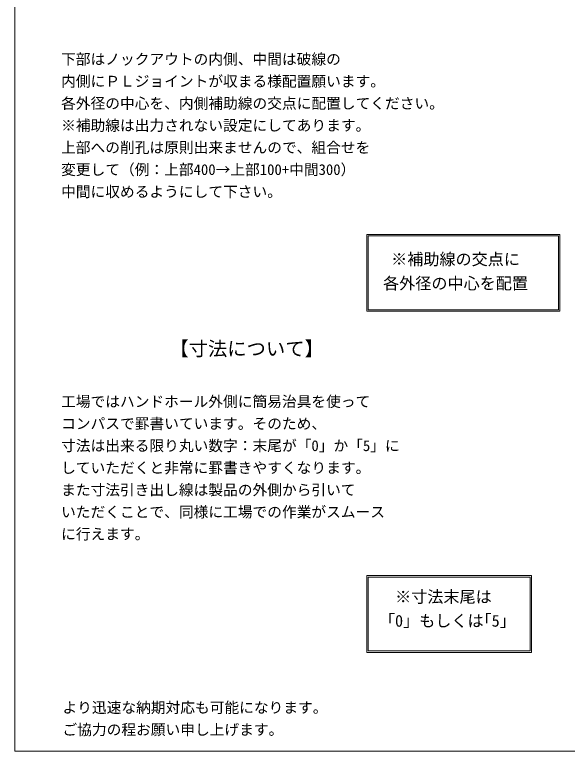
# Model space of a CAD drawing. Units: millimetres, scale not verified. Extents: x -4890 to 18490, y -2319 to 2319.
# Drawn here: x -4890 to -2944, y -1956 to 638 of the extents above; entities that cross this region are included whole.
import ezdxf
from ezdxf.enums import TextEntityAlignment as Align

# ---------------------------------------------------------------- set-up
doc = ezdxf.new("R2010")
doc.units = ezdxf.units.MM
doc.header["$LTSCALE"] = 10
for name, color, linetype, lineweight in [('0-2_waku', 7, 'Continuous', 18), ('0-9_uchigawa', 6, 'Continuous', 18), ('0-E_文字１', 7, 'Continuous', 18)]:
    doc.layers.add(name, color=color, linetype=linetype, lineweight=lineweight)
doc.styles.add('ＭＳ ゴシック', font='')
doc.styles.get('ＭＳ ゴシック').set_extended_font_data('MS Gothic')

msp = doc.modelspace()

# ---------------------------------------------------------------- linework, layer by layer
at = {"layer": '0-2_waku'}
for p, q in [((-4890.06, 2319.4), (-4890.06, -1955.6)), ((-4890.06, -1955.6), (-1830.06, -1955.6)), ((-4890.06, -1955.6), (-1830.06, -1955.6)), ((-4890.06, -1955.6), (-1830.06, -1955.6)), ((-4890.06, -1955.6), (-1830.06, -1955.6))]:
    msp.add_line(p, q, dxfattribs=at)
at = {"layer": '0-9_uchigawa'}
for p, q in [((-3650.52, -406.08), (-3650.52, -136.08)), ((-3650.52, -136.08), (-2970.52, -136.08)), ((-3645.52, -401.08), (-3645.52, -141.08)), ((-3645.52, -141.08), (-2975.52, -141.08)), ((-2975.52, -401.08), (-2975.52, -141.08)), ((-2970.52, -406.08), (-2970.52, -136.08)), ((-3650.52, -406.08), (-2970.52, -406.08)), ((-3645.52, -401.08), (-2975.52, -401.08)), ((-3650.52, -1337.3), (-3070.52, -1337.3)), ((-3650.52, -1607.3), (-3650.52, -1337.3)), ((-3645.52, -1342.3), (-3075.52, -1342.3)), ((-3645.52, -1602.3), (-3645.52, -1342.3)), ((-3075.52, -1602.3), (-3075.52, -1342.3)), ((-3070.52, -1607.3), (-3070.52, -1337.3)), ((-3650.52, -1607.3), (-3070.52, -1607.3)), ((-3645.52, -1602.3), (-3075.52, -1602.3))]:
    msp.add_line(p, q, dxfattribs=at)

# ---------------------------------------------------------------- texts
at = {"layer": '0-E_文字１', "style": 'ＭＳ ゴシック'}
for s, height, p in [('下部はノックアウトの内側、中間は破線の', 38.01, (-4726.76, 450.88)), ('内側にＰＬジョイントが収まる様配置願います。', 38.01, (-4726.76, 373.12)), ('各外径の中心を、内側補助線の交点に配置してください。', 38.01, (-4726.76, 295.36)), ('※補助線は出力されない設定にしてあります。', 38.01, (-4726.76, 217.6)), ('上部への削孔は原則出来ませんので、組合せを', 38.01, (-4726.76, 139.84)), ('変更して（例：上部400→上部100+中間300）', 38.01, (-4726.76, 62.08)), ('中間に収めるようにして下さい。', 38.01, (-4726.76, -15.68)), (' ※補助線の交点に', 41.57, (-3592.93, -256.19)), ('各外径の中心を配置', 41.57, (-3592.93, -341.24)), ('【寸法について】', 49.88, (-4345.71, -577.92)), ('工場ではハンドホール外側に簡易治具を使って', 38.01, (-4726.76, -754.55)), ('コンパスで罫書いています。そのため、', 38.01, (-4726.76, -832.31)), ('寸法は出来る限り丸い数字：末尾が「0」か「5」に', 38.01, (-4726.76, -910.07)), ('していただくと非常に罫書きやすくなります。', 38.01, (-4726.76, -987.83)), ('また寸法引き出し線は製品の外側から引いて', 38.01, (-4726.76, -1065.59)), ('いただくことで、同様に工場での作業がスムース', 38.01, (-4726.76, -1143.35)), ('に行えます。', 38.01, (-4726.76, -1221.11)), ('※寸法末尾は', 41.57, (-3550.53, -1444.88)), ('「0」もしくは｢5｣', 41.57, (-3607.48, -1529.37)), ('より迅速な納期対応も可能になります。\u3000', 38.01, (-4721.91, -1832.01)), ('ご協力の程お願い申し上げます。', 38.01, (-4721.91, -1909.77))]:
    msp.add_text(s, height=height, dxfattribs=at).set_placement(p, align=Align.BOTTOM_LEFT)

doc.saveas('drawing.dxf')
